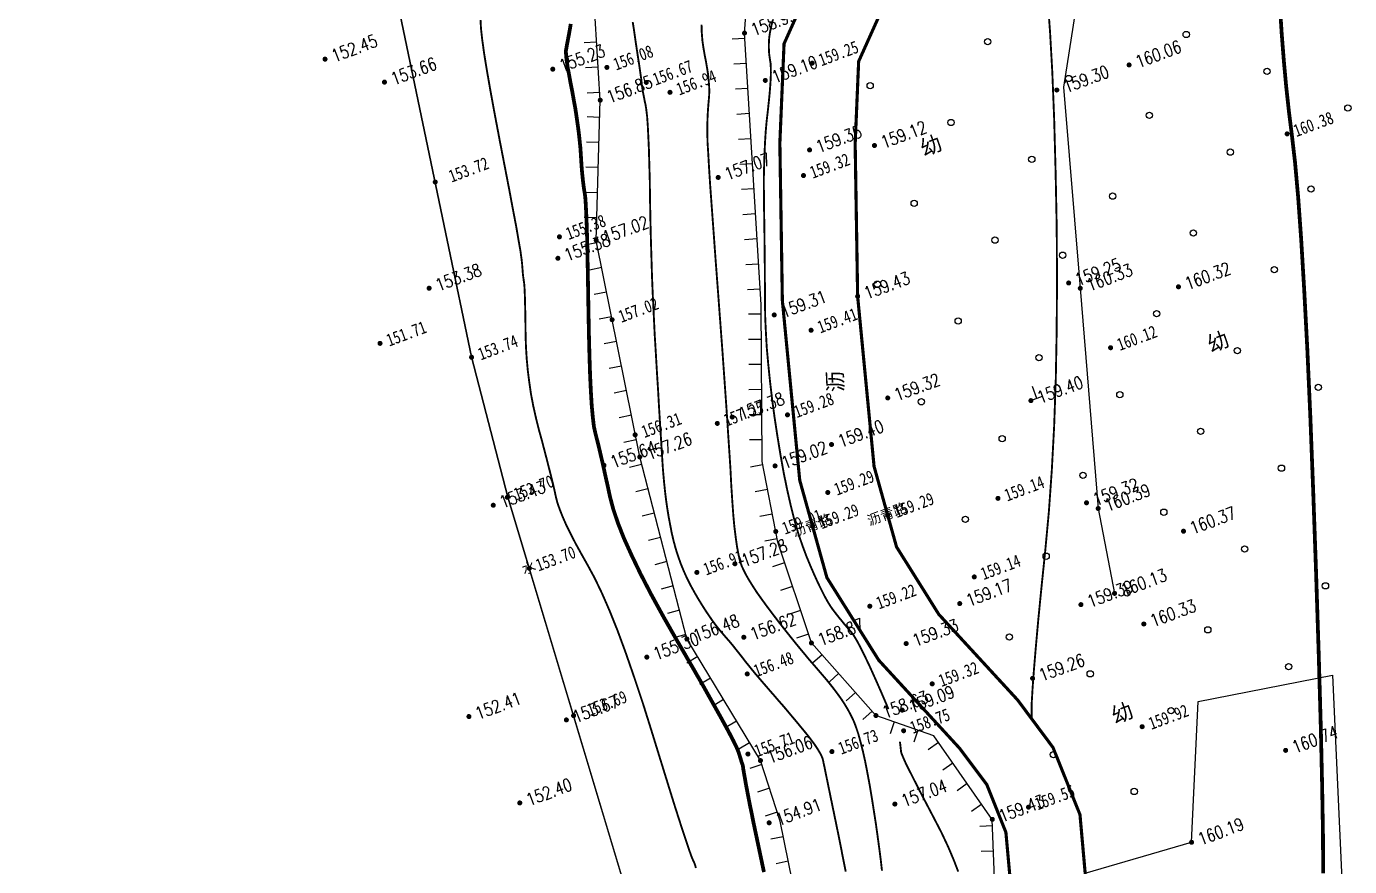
# Model space of a CAD drawing. Header units: millimetres. Extents: x -1471591 to 944464, y -468930 to 547002.
# Drawn here: x 435263 to 540609, y 116945 to 183835 of the extents above; entities that cross this region are included whole.
import ezdxf
from ezdxf.enums import TextEntityAlignment as Align

# ---------------------------------------------------------------- set-up
doc = ezdxf.new("R2010")
doc.units = ezdxf.units.MM
doc.header["$LTSCALE"] = 10
for name, color, linetype in [('DGX', 252, 'Continuous'), ('DLDW', 8, 'Continuous'), ('DLSS', 252, 'Continuous'), ('DMTZ', 252, 'Continuous'), ('GCD', 252, 'Continuous'), ('SXSS', 8, 'Continuous'), ('ZBTZ', 252, 'Continuous')]:
    doc.layers.add(name, color=color, linetype=linetype)
doc.styles.get("Standard").update_dxf_attribs({"font": 'simplex.shx', "width": 0.8, "bigfont": 'hztxt.shx'})
doc.styles.add('宋体', font='', dxfattribs={"height": 1.25, "bigfont": 'hztxt.shx'})
doc.styles.get('宋体').set_extended_font_data('SimSun')
doc.linetypes.add('1161', pattern='A,0,[149,AAA.SHX,S=0.15,R=0,X=0,Y=0],-1.6', length=1.6)
doc.linetypes.add('X34', pattern='A,2,[150,symbolx.shx,S=1,R=0,X=0,Y=0],1e-11', length=2)

# ---------------------------------------------------------------- blocks, each defined once
blk = doc.blocks.new('GC244')
for p, q in [((0, 0), (2, 0)), ((1, 0), (1, 2))]:
    blk.add_line(p, q)
blk = doc.blocks.new('gc170')
at = {"linetype": 'Continuous'}
blk.add_circle((0, 0), 0.5, dxfattribs=at)
blk = doc.blocks.new('GC200')
at = {"layer": 'GCD', "const_width": 0.2, "flags": 128}
blk.add_lwpolyline([(-0.1, 0, 1), (0.1, 0, 1)], format="xyb", close=True, dxfattribs=at)
blk = doc.blocks.new('地形')
at = {"color": 0}
for p, q in [((77.78, 133.01, 152.25), (73.46, 104.89, 152.25)), ((73.46, 104.89, 152.25), (72.27, 93.4, 152.25)), ((72.27, 93.4, 152.25), (69.86, 57.15, 152.25))]:
    blk.add_line(p, q, dxfattribs=at)
at = {"color": 0, "linetype": 'Continuous', "flags": 128}
for points, const_width in [([(89.74, 55.1), (89.95, 55.94), (90.16, 56.84), (90.37, 57.77), (90.59, 58.75), (90.8, 59.77), (91.02, 60.84), (91.22, 61.88), (91.39, 62.85), (91.54, 63.74), (91.65, 64.55), (91.73, 65.28), (91.79, 65.93), (91.81, 66.5), (91.81, 66.99), (91.77, 67.46), (91.71, 67.95), (91.62, 68.47), (91.5, 69.02), (91.34, 69.6), (91.16, 70.2), (90.95, 70.84), (90.71, 71.5), (90.46, 72.18), (90.2, 72.87), (89.96, 73.57), (89.71, 74.29), (89.47, 75.01), (89.23, 75.75), (88.99, 76.5), (88.76, 77.26), (88.54, 78), (88.35, 78.69), (88.18, 79.32), (88.05, 79.91), (87.94, 80.45), (87.86, 80.93), (87.81, 81.36), (87.78, 81.75), (87.79, 82.16), (87.86, 82.68), (87.97, 83.3), (88.13, 84.03), (88.33, 84.87), (88.59, 85.82), (88.9, 86.87), (89.25, 88.03), (89.66, 89.32), (90.1, 90.78), (90.59, 92.41), (91.13, 94.21), (91.71, 96.17), (92.34, 98.3), (93.01, 100.6), (93.73, 103.07), (94.43, 105.48), (95.06, 107.62), (95.61, 109.5), (96.08, 111.1), (96.48, 112.42), (96.81, 113.48), (97.05, 114.27), (97.23, 114.79), (97.36, 115.16), (97.5, 115.52), (97.64, 115.87), (97.78, 116.21), (97.92, 116.53), (98.06, 116.84), (98.2, 117.14), (98.34, 117.43), (98.48, 117.73), (98.62, 118.06), (98.74, 118.43), (98.86, 118.84), (98.98, 119.29), (99.08, 119.77), (99.18, 120.29), (99.27, 120.84), (99.38, 121.42), (99.51, 122.01), (99.68, 122.61), (99.89, 123.23)], 0.15), ([(83.54, 129.74), (83.34, 129.11), (83.12, 128.24), (82.87, 127.13), (82.6, 125.77), (82.3, 124.17), (81.97, 122.32), (81.61, 120.23), (81.26, 118.15), (80.95, 116.31), (80.67, 114.71), (80.44, 113.36), (80.23, 112.26), (80.07, 111.4), (79.93, 110.78), (79.84, 110.41), (79.77, 110.18), (79.71, 109.96), (79.65, 109.76), (79.6, 109.58), (79.56, 109.42), (79.53, 109.27), (79.5, 109.15), (79.48, 109.05), (79.45, 108.9), (79.38, 108.65), (79.27, 108.3), (79.12, 107.85), (78.93, 107.3), (78.7, 106.64), (78.43, 105.88), (78.12, 105.02), (77.81, 104.11), (77.53, 103.19), (77.28, 102.27), (77.06, 101.34), (76.86, 100.41), (76.7, 99.47), (76.57, 98.52), (76.46, 97.58), (76.38, 96.66), (76.29, 95.8), (76.21, 95.02), (76.13, 94.3), (76.06, 93.64), (75.99, 93.05), (75.92, 92.52), (75.85, 92.06), (75.8, 91.59), (75.79, 91.04), (75.8, 90.42), (75.84, 89.71), (75.92, 88.92), (76.02, 88.05), (76.16, 87.11), (76.32, 86.08), (76.48, 84.93), (76.6, 83.59), (76.68, 82.08), (76.72, 80.39), (76.71, 78.52), (76.66, 76.47), (76.58, 74.25), (76.45, 71.84), (76.31, 69.49), (76.19, 67.43), (76.09, 65.66), (76.02, 64.18), (75.97, 62.99), (75.94, 62.09), (75.93, 61.48), (75.94, 61.16), (75.96, 60.97), (75.96, 60.74), (75.94, 60.49)], 0.15), ([(90.16, 126.93), (89.95, 126.57), (89.76, 126.25), (89.59, 125.97), (89.44, 125.72), (89.31, 125.51), (89.21, 125.34), (89.13, 125.2), (89.06, 125.09), (89.01, 124.97), (88.95, 124.76), (88.87, 124.48), (88.79, 124.12), (88.7, 123.68), (88.61, 123.16), (88.5, 122.56), (88.39, 121.88), (88.26, 121.18), (88.14, 120.5), (88, 119.84), (87.86, 119.2), (87.72, 118.59), (87.57, 118), (87.42, 117.43), (87.26, 116.89), (87.1, 116.37), (86.96, 115.9), (86.84, 115.47), (86.74, 115.08), (86.65, 114.73), (86.58, 114.43), (86.52, 114.16), (86.48, 113.93), (86.41, 113.62), (86.25, 113.08), (86.01, 112.32), (85.69, 111.35), (85.28, 110.15), (84.78, 108.73), (84.2, 107.09), (83.54, 105.23), (82.88, 103.36), (82.3, 101.68), (81.8, 100.2), (81.39, 98.92), (81.06, 97.84), (80.82, 96.95), (80.65, 96.26), (80.58, 95.77), (80.53, 95.34), (80.48, 94.85), (80.41, 94.3), (80.33, 93.68), (80.24, 93), (80.13, 92.25), (80.02, 91.44), (79.89, 90.57), (79.79, 89.58), (79.75, 88.43), (79.77, 87.1), (79.87, 85.61), (80.02, 83.95), (80.24, 82.12), (80.53, 80.12), (80.88, 77.96), (81.24, 75.83), (81.55, 73.96), (81.8, 72.33), (82.01, 70.96), (82.17, 69.84), (82.28, 68.96), (82.34, 68.34), (82.35, 67.97), (82.34, 67.74), (82.33, 67.53), (82.32, 67.36), (82.31, 67.21), (82.3, 67.09), (82.3, 67), (82.3, 66.94), (82.3, 66.91), (82.3, 66.89), (82.3, 66.87), (82.3, 66.84), (82.3, 66.82), (82.29, 66.78), (82.28, 66.75), (82.27, 66.71), (82.26, 66.67), (82.25, 66.61), (82.22, 66.51), (82.2, 66.36), (82.16, 66.18), (82.12, 65.95), (82.07, 65.68), (82.01, 65.37), (81.95, 65.02), (81.88, 64.61), (81.8, 64.14), (81.71, 63.6), (81.62, 63), (81.51, 62.34), (81.4, 61.61), (81.28, 60.81), (81.15, 59.95), (81.02, 59.09), (80.9, 58.29)], 0.3), ([(87.01, 56.04), (87.18, 57.1), (87.37, 58.22), (87.56, 59.42), (87.74, 60.58), (87.9, 61.61), (88.04, 62.51), (88.16, 63.28), (88.26, 63.91), (88.34, 64.41), (88.39, 64.77), (88.43, 65), (88.44, 65.18), (88.43, 65.41), (88.39, 65.68), (88.33, 65.99), (88.25, 66.34), (88.14, 66.73), (88.01, 67.16), (87.85, 67.64), (87.68, 68.13), (87.51, 68.63), (87.33, 69.13), (87.16, 69.62), (86.98, 70.12), (86.79, 70.62), (86.61, 71.11), (86.42, 71.61), (86.24, 72.1), (86.07, 72.56), (85.91, 73), (85.76, 73.41), (85.63, 73.8), (85.51, 74.16), (85.39, 74.51), (85.3, 74.82), (85.2, 75.13), (85.1, 75.44), (85, 75.75), (84.9, 76.06), (84.79, 76.38), (84.67, 76.7), (84.55, 77.02), (84.43, 77.34), (84.31, 77.68), (84.19, 78.06), (84.07, 78.48), (83.96, 78.93), (83.84, 79.42), (83.73, 79.95), (83.62, 80.51), (83.52, 81.1), (83.43, 81.72), (83.36, 82.34), (83.32, 82.96), (83.3, 83.59), (83.31, 84.22), (83.34, 84.85), (83.4, 85.49), (83.48, 86.13), (83.59, 86.77), (83.7, 87.42), (83.83, 88.07), (83.97, 88.72), (84.13, 89.38), (84.3, 90.04), (84.48, 90.7), (84.67, 91.37), (84.89, 92.09), (85.14, 92.91), (85.42, 93.83), (85.73, 94.85), (86.07, 95.96), (86.45, 97.18), (86.85, 98.5), (87.29, 99.92), (87.74, 101.39), (88.21, 102.86), (88.68, 104.33), (89.16, 105.8), (89.66, 107.27), (90.16, 108.74), (90.67, 110.21), (91.19, 111.68), (91.69, 113.07), (92.12, 114.33), (92.5, 115.44), (92.81, 116.4), (93.07, 117.22), (93.27, 117.9), (93.4, 118.43), (93.48, 118.82), (93.52, 119.12), (93.57, 119.39), (93.61, 119.64), (93.64, 119.85), (93.68, 120.03), (93.71, 120.18), (93.74, 120.31), (93.76, 120.4), (93.79, 120.52), (93.84, 120.7), (93.9, 120.96), (93.97, 121.29), (94.06, 121.69), (94.16, 122.16), (94.27, 122.7), (94.4, 123.32), (94.53, 123.93), (94.65, 124.47), (94.75, 124.94), (94.83, 125.34)], 0.15), ([(95.4, 52.9), (95.39, 53.93), (95.34, 55.06), (95.24, 56.28), (95.08, 57.6), (94.92, 58.88), (94.78, 60.01), (94.67, 60.98), (94.58, 61.79), (94.51, 62.44), (94.48, 62.93), (94.47, 63.27), (94.48, 63.44), (94.51, 63.54), (94.53, 63.63), (94.56, 63.73), (94.58, 63.83), (94.61, 63.93), (94.63, 64.02), (94.65, 64.12), (94.67, 64.22)], 0.15)]:
    blk.add_lwpolyline(points, dxfattribs=dict(at, const_width=const_width))
at = {"layer": 'DGX', "color": 252, "linetype": 'Continuous', "flags": 128}
for points, const_width in [([(94.73, 66.97), (94.67, 68.34), (94.6, 69.55), (94.53, 70.62), (94.45, 71.54), (94.37, 72.32), (94.29, 72.94), (94.2, 73.42), (94.1, 73.76), (94, 74.02), (93.91, 74.28), (93.81, 74.55), (93.72, 74.83), (93.62, 75.11), (93.53, 75.39), (93.44, 75.68), (93.35, 75.97), (93.27, 76.3), (93.19, 76.7), (93.12, 77.17), (93.06, 77.72), (93, 78.34), (92.95, 79.04), (92.91, 79.8), (92.88, 80.64), (92.88, 81.56), (92.91, 82.57), (92.99, 83.66), (93.12, 84.83), (93.29, 86.09), (93.5, 87.44), (93.76, 88.87), (94.06, 90.39), (94.38, 91.91), (94.71, 93.36), (95.05, 94.74), (95.39, 96.04), (95.73, 97.28), (96.09, 98.44), (96.44, 99.53), (96.8, 100.55), (97.17, 101.53), (97.52, 102.51), (97.88, 103.48), (98.23, 104.45), (98.58, 105.42), (98.93, 106.38), (99.27, 107.35), (99.62, 108.3), (99.96, 109.25), (100.3, 110.16), (100.65, 111.03), (101, 111.88), (101.35, 112.7), (101.7, 113.48), (102.06, 114.23), (102.43, 114.95), (102.77, 115.63), (103.07, 116.24), (103.33, 116.8), (103.55, 117.29), (103.73, 117.73), (103.86, 118.1), (103.96, 118.42), (104.01, 118.67), (104.06, 118.9), (104.11, 119.13), (104.18, 119.37), (104.26, 119.61), (104.35, 119.85), (104.45, 120.1), (104.57, 120.36), (104.71, 120.62), (104.87, 120.89), (105.07, 121.2), (105.31, 121.55)], 0.15), ([(143.57, 108.57), (142.91, 106.39), (142.31, 104.3), (141.76, 102.29), (141.27, 100.36), (140.83, 98.51), (140.31, 96.41), (139.57, 93.72), (138.6, 90.43), (137.41, 86.56), (136, 82.09), (134.36, 77.03), (132.49, 71.38), (130.4, 65.13), (128.33, 59), (126.51, 53.68), (124.94, 49.17), (123.63, 45.48), (122.57, 42.6)], 0.3), ([(126.44, 115.58), (125.68, 112.97), (124.72, 109.89), (123.55, 106.34), (122.17, 102.32), (120.71, 98.17), (119.25, 94.2), (117.81, 90.43), (116.39, 86.84), (114.98, 83.44), (113.58, 80.23), (112.2, 77.21), (110.83, 74.38), (109.55, 71.8), (108.43, 69.52), (107.48, 67.54), (106.69, 65.87), (106.06, 64.5), (105.59, 63.44), (105.29, 62.67), (105.15, 62.22)], 0.15)]:
    blk.add_lwpolyline(points, dxfattribs=dict(at, const_width=const_width))
at = {"layer": 'DLSS', "linetype": 'Continuous', "lineweight": 25, "const_width": 0.25, "flags": 128}
for points in [[(138.71, -31.14), (121.8, -23.36), (112.04, -18.69), (102.94, -12.93), (94.74, -1.38), (91.59, 7.29), (88.65, 20.8), (89.69, 29.52), (92.27, 37.1), (98.89, 50.27), (100.05, 54.5), (99.96, 58.6), (98.94, 62.07), (95.37, 70.89), (93.81, 78.49), (94.5, 86.51), (98.22, 100.4), (102.43, 112.22), (105.51, 119.5), (110.78, 124.83)], [(140.04, -25.15), (124.35, -17.93), (114.95, -13.43), (107.14, -8.49), (100.1, 1.43), (97.37, 8.96), (94.72, 21.1), (95.57, 28.18), (97.81, 34.78), (104.51, 48.11), (106.07, 53.76), (105.93, 59.52), (104.62, 64.04), (101.13, 72.63), (99.86, 78.84), (100.43, 85.47), (103.95, 98.61), (108.02, 110.05), (110.58, 116.1), (114.61, 120.17)]]:
    blk.add_lwpolyline(points, dxfattribs=at)
at = {"layer": 'DLSS', "linetype": 'Continuous', "const_width": 0.125, "flags": 128}
for points in [[(138.71, -31.14), (121.8, -23.36), (112.04, -18.69), (102.94, -12.93), (94.74, -1.38), (91.59, 7.29), (88.65, 20.8), (89.69, 29.52), (92.27, 37.1), (98.89, 50.27), (100.05, 54.5), (99.96, 58.6), (98.94, 62.07), (95.37, 70.89), (93.81, 78.49), (94.5, 86.51), (98.22, 100.4), (102.43, 112.22), (105.51, 119.5), (110.78, 124.83)], [(140.04, -25.15), (124.35, -17.93), (114.95, -13.43), (107.14, -8.49), (100.1, 1.43), (97.37, 8.96), (94.72, 21.1), (95.57, 28.18), (97.81, 34.78), (104.51, 48.11), (106.07, 53.76), (105.93, 59.52), (104.62, 64.04), (101.13, 72.63), (99.86, 78.84), (100.43, 85.47), (103.95, 98.61), (108.02, 110.05), (110.58, 116.1), (114.61, 120.17)]]:
    blk.add_lwpolyline(points, dxfattribs=at)
at = {"layer": 'DMTZ', "linetype": 'Continuous', "flags": 128}
for points in [[(71.98, 1.51), (69.83, 3.91), (64.86, 15.12), (63.04, 21.33), (63.35, 28.81), (68.78, 36.2), (76.76, 44.87), (81.72, 50.19), (83.53, 61.63), (83.75, 66.7), (81.66, 77.82), (83.22, 92.71), (86.02, 110.07), (90.23, 120.42), (92.78, 128.78), (93.14, 138.35), (96.53, 147.05), (96.02, 156.51)], [(96.85, -15.51), (90.64, -7.71), (90.19, 1.03), (83.54, 11.33), (79.63, 15.46), (84.6, 27.31), (89.55, 40.63), (92.24, 45.42), (97.08, 48.86), (99.4, 55.85), (97.37, 63.71), (93.62, 66.84), (90.83, 74.05), (91.14, 82.51), (92.21, 88.95), (96.51, 100.67), (102.86, 121.4), (105.53, 127.17)], [(88.21, 115.45), (87.28, 115.82)], [(98.63, 107.61), (97.68, 107.9)], [(98.05, 105.7), (97.09, 105.99)], [(97.46, 103.78), (96.5, 104.08)], [(96.87, 101.87), (95.92, 102.16)]]:
    blk.add_lwpolyline(points, dxfattribs=at)
at = {"layer": 'DMTZ', "linetype": 'Continuous', "elevation": 152.25, "flags": 128}
for points in [[(91.58, 124.85), (90.62, 125.14)], [(91, 122.94), (90.04, 123.23)], [(90.41, 121.02), (89.46, 121.31)], [(102.74, 120.99), (101.78, 121.29)], [(89.71, 119.15), (88.79, 119.53)], [(102.15, 119.08), (101.19, 119.37)], [(88.96, 117.3), (88.03, 117.68)], [(101.56, 117.17), (100.61, 117.46)], [(100.98, 115.26), (100.02, 115.55)], [(87.45, 113.59), (86.53, 113.97)], [(100.39, 113.34), (99.44, 113.64)], [(86.7, 111.74), (85.77, 112.12)], [(99.81, 111.43), (98.85, 111.73)], [(85.99, 109.88), (85, 110.04)], [(99.22, 109.52), (98.26, 109.81)], [(85.67, 107.9), (84.68, 108.06)], [(85.35, 105.93), (84.36, 106.09)], [(85.03, 103.95), (84.04, 104.11)], [(84.71, 101.98), (83.72, 102.14)], [(84.39, 100), (83.41, 100.16)], [(96.25, 99.97), (95.31, 100.32)], [(84.07, 98.03), (83.09, 98.19)], [(95.56, 98.09), (94.62, 98.44)], [(83.76, 96.06), (82.77, 96.22)], [(94.87, 96.22), (93.93, 96.56)], [(83.44, 94.08), (82.45, 94.24)], [(94.18, 94.34), (93.24, 94.68)], [(93.49, 92.46), (92.56, 92.81)], [(83.15, 92.1), (82.16, 92.21)], [(92.81, 90.58), (91.87, 90.93)], [(82.94, 90.11), (81.95, 90.22)], [(92.16, 88.69), (91.18, 88.86)], [(82.74, 88.12), (81.74, 88.23)], [(91.84, 86.72), (90.85, 86.89)], [(82.53, 86.13), (81.54, 86.24)], [(91.51, 84.75), (90.52, 84.91)], [(82.32, 84.15), (81.33, 84.25)], [(82.12, 82.16), (81.12, 82.26)], [(91.18, 82.78), (90.19, 82.94)], [(81.91, 80.17), (80.91, 80.27)], [(91.07, 80.78), (90.07, 80.82)], [(81.7, 78.18), (80.71, 78.28)], [(91, 78.78), (90, 78.82)], [(81.97, 76.21), (80.98, 76.02)], [(90.93, 76.78), (89.93, 76.82)], [(90.86, 74.78), (89.86, 74.82)], [(82.33, 74.24), (81.35, 74.06)], [(91.29, 72.87), (90.35, 72.51)], [(82.7, 72.28), (81.72, 72.09)], [(92.01, 71.01), (91.08, 70.64)], [(83.07, 70.31), (82.09, 70.13)], [(92.73, 69.14), (91.8, 68.78)], [(83.44, 68.34), (82.46, 68.16)], [(83.73, 66.37), (82.73, 66.42)], [(93.45, 67.28), (92.52, 66.91)], [(94.8, 65.86), (94.16, 65.09)], [(83.65, 64.38), (82.65, 64.42)], [(96.34, 64.58), (95.7, 63.81)], [(83.56, 62.38), (82.56, 62.42)], [(97.53, 63.08), (96.57, 62.83)], [(98.03, 61.15), (97.07, 60.9)], [(83.33, 60.39), (82.34, 60.55)], [(98.53, 59.21), (97.57, 58.96)], [(83.02, 58.42), (82.03, 58.57)], [(99.03, 57.27), (98.07, 57.02)], [(99.23, 55.35), (98.28, 55.66)], [(98.6, 53.45), (97.66, 53.76)]]:
    blk.add_lwpolyline(points, dxfattribs=at)
at = {"layer": 'DMTZ', "linetype": 'X34', "flags": 128}
blk.add_lwpolyline([(129.04, 115.38), (125.15, 108.47), (120.78, 93), (115.97, 76.08), (114.82, 69.29)], dxfattribs=at)
at = {"layer": 'SXSS', "linetype": 'Continuous', "elevation": 152.25, "flags": 128}
blk.add_lwpolyline([(48.34, 18.78), (51.02, 41.08), (55.7, 43.16), (64.43, 45.67), (69.86, 57.15), (72.27, 93.4), (73.46, 104.89), (77.78, 133.01), (90.76, 177.29), (97.31, 184.14), (99.88, 188.2), (104.15, 198.69), (97.73, 205.81), (95.49, 225.96), (90.73, 240.37), (88.17, 256.39), (83.94, 261.93), (71.66, 267.64), (68.03, 276.4)], dxfattribs=at)
at = {"layer": 'ZBTZ', "linetype": '1161', "elevation": 152.25}
blk.add_lwpolyline([(104.83, 49.25), (113.62, 48.58), (118.05, 58.9), (128.79, 57.12), (119.5, 28.32), (125.7, 8.29), (140.05, 3.96), (147.12, 6.73)], dxfattribs=at)
at = {"layer": 'DLDW', "linetype": 'Continuous', "xscale": 0.5, "yscale": 0.5, "zscale": 0.5}
blk.add_blockref('GC244', (113.96, 86, 152.25), dxfattribs=at)
at = {"layer": 'GCD'}
ref = blk.add_blockref('GC200', (70.85, 131.16, 304.7), dxfattribs=at)
ref.add_attrib('height', '152.45', dxfattribs={"height": 1, "width": 0.8}).set_placement((71.45, 131.16, 304.7), align=Align.MIDDLE_LEFT)
ref = blk.add_blockref('GC200', (74.64, 127.79, 305.91), dxfattribs=at)
ref.add_attrib('height', '153.66', dxfattribs={"height": 1, "width": 0.8}).set_placement((75.24, 127.79, 305.91), align=Align.MIDDLE_LEFT)
ref = blk.add_blockref('GC200', (87.55, 124.06, 307.48), dxfattribs=at)
ref.add_attrib('height', '155.23', dxfattribs={"height": 1, "width": 0.8}).set_placement((88.15, 124.06, 307.48), align=Align.MIDDLE_LEFT)
at = {"layer": 'GCD', "linetype": 'Continuous'}
ref = blk.add_blockref('GC200', (91.64, 122.68, 308.33), dxfattribs=at)
ref.add_attrib('height', '156.08', dxfattribs={"linetype": 'Continuous', "height": 1, "style": '宋体', "width": 0.8}).set_placement((92.24, 122.68, 308.33), align=Align.MIDDLE_LEFT)
at = {"layer": 'GCD'}
ref = blk.add_blockref('GC200', (102.86, 121.4, 311.24), dxfattribs=at)
ref.add_attrib('height', '158.99', dxfattribs={"height": 1, "width": 0.8}).set_placement((103.46, 121.4, 311.24), align=Align.MIDDLE_LEFT)
ref = blk.add_blockref('GC200', (90.23, 120.42, 309.1), dxfattribs=at)
ref.add_attrib('height', '156.85', dxfattribs={"height": 1, "width": 0.8}).set_placement((90.83, 120.42, 309.1), align=Align.MIDDLE_LEFT)
at = {"layer": 'GCD', "linetype": 'Continuous'}
ref = blk.add_blockref('GC200', (94.16, 120.46, 308.92), dxfattribs=at)
ref.add_attrib('height', '156.67', dxfattribs={"linetype": 'Continuous', "height": 1, "style": '宋体', "width": 0.8}).set_placement((94.76, 120.46, 308.92), align=Align.MIDDLE_LEFT)
ref = blk.add_blockref('GC200', (75.64, 118.92, 305.97), dxfattribs=at)
ref.add_attrib('height', '153.72', dxfattribs={"linetype": 'Continuous', "height": 1, "style": '宋体', "width": 0.8}).set_placement((76.84, 118.92, 305.97), align=Align.MIDDLE_LEFT)
ref = blk.add_blockref('GC200', (95.65, 119.06, 309.19), dxfattribs=at)
ref.add_attrib('height', '156.94', dxfattribs={"linetype": 'Continuous', "height": 1, "style": '宋体', "width": 0.8}).set_placement((96.25, 119.06, 309.19), align=Align.MIDDLE_LEFT)
at = {"layer": 'GCD'}
ref = blk.add_blockref('GC200', (103.09, 117.29, 311.35), dxfattribs=at)
ref.add_attrib('height', '159.10', dxfattribs={"height": 1, "width": 0.8}).set_placement((103.69, 117.29, 311.35), align=Align.MIDDLE_LEFT)
at = {"layer": 'GCD', "linetype": 'Continuous'}
ref = blk.add_blockref('GC200', (107.07, 117.27, 311.5), dxfattribs=at)
ref.add_attrib('height', '159.25', dxfattribs={"linetype": 'Continuous', "height": 1, "style": '宋体', "width": 0.8}).set_placement((107.67, 117.27, 311.5), align=Align.MIDDLE_LEFT)
at = {"layer": 'GCD'}
ref = blk.add_blockref('GC200', (72.22, 111.17, 305.63), dxfattribs=at)
ref.add_attrib('height', '153.38', dxfattribs={"height": 1, "width": 0.8}).set_placement((72.82, 111.17, 305.63), align=Align.MIDDLE_LEFT)
at = {"layer": 'GCD', "linetype": 'Continuous'}
ref = blk.add_blockref('GC200', (83.37, 111.37, 307.63), dxfattribs=at)
ref.add_attrib('height', '155.38', dxfattribs={"linetype": 'Continuous', "height": 1, "style": '宋体', "width": 0.8}).set_placement((83.97, 111.37, 307.63), align=Align.MIDDLE_LEFT)
at = {"layer": 'GCD'}
ref = blk.add_blockref('GC200', (96.87, 111.37, 309.32), dxfattribs=at)
ref.add_attrib('height', '157.07', dxfattribs={"height": 1, "width": 0.8}).set_placement((97.47, 111.37, 309.32), align=Align.MIDDLE_LEFT)
ref = blk.add_blockref('GC200', (104.45, 110.87, 311.6), dxfattribs=at)
ref.add_attrib('height', '159.35', dxfattribs={"height": 1, "width": 0.8}).set_placement((105.05, 110.87, 311.6), align=Align.MIDDLE_LEFT)
ref = blk.add_blockref('GC200', (82.66, 109.81, 307.63), dxfattribs=at)
ref.add_attrib('height', '155.38', dxfattribs={"height": 1, "width": 0.8}).set_placement((83.26, 109.81, 307.63), align=Align.MIDDLE_LEFT)
ref = blk.add_blockref('GC200', (86.02, 110.07, 309.27), dxfattribs=at)
ref.add_attrib('height', '157.02', dxfattribs={"height": 1, "width": 0.8}).set_placement((86.62, 110.07, 309.27), align=Align.MIDDLE_LEFT)
at = {"layer": 'GCD', "linetype": 'Continuous'}
ref = blk.add_blockref('GC200', (103.28, 109.13, 311.57), dxfattribs=at)
ref.add_attrib('height', '159.32', dxfattribs={"linetype": 'Continuous', "height": 1, "style": '宋体', "width": 0.8}).set_placement((103.88, 109.13, 311.57), align=Align.MIDDLE_LEFT)
at = {"layer": 'GCD'}
ref = blk.add_blockref('GC200', (109.41, 109.39, 311.37), dxfattribs=at)
ref.add_attrib('height', '159.12', dxfattribs={"height": 1, "width": 0.8}).set_placement((110.01, 109.39, 311.37), align=Align.MIDDLE_LEFT)
at = {"layer": 'GCD', "linetype": 'Continuous'}
ref = blk.add_blockref('GC200', (67.02, 108.43, 303.96), dxfattribs=at)
ref.add_attrib('height', '151.71', dxfattribs={"linetype": 'Continuous', "height": 1, "style": '宋体', "width": 0.8}).set_placement((67.62, 108.43, 303.96), align=Align.MIDDLE_LEFT)
at = {"layer": 'GCD'}
ref = blk.add_blockref('GC200', (124.56, 108.44, 311.55), dxfattribs=at)
ref.add_attrib('height', '159.30', dxfattribs={"height": 1, "width": 0.8}).set_placement((125.16, 108.44, 311.55), align=Align.MIDDLE_LEFT)
ref = blk.add_blockref('GC200', (130.65, 108.29, 312.31), dxfattribs=at)
ref.add_attrib('height', '160.06', dxfattribs={"height": 1, "width": 0.8}).set_placement((131.25, 108.29, 312.31), align=Align.MIDDLE_LEFT)
at = {"layer": 'GCD', "linetype": 'Continuous'}
ref = blk.add_blockref('GC200', (73.46, 104.84, 305.99), dxfattribs=at)
ref.add_attrib('height', '153.74', dxfattribs={"linetype": 'Continuous', "height": 1, "style": '宋体', "width": 0.8}).set_placement((74.06, 104.84, 305.99), align=Align.MIDDLE_LEFT)
ref = blk.add_blockref('GC200', (84.99, 103.72, 309.27), dxfattribs=at)
ref.add_attrib('height', '157.02', dxfattribs={"linetype": 'Continuous', "height": 1, "style": '宋体', "width": 0.8}).set_placement((85.59, 103.72, 309.27), align=Align.MIDDLE_LEFT)
at = {"layer": 'GCD'}
ref = blk.add_blockref('GC200', (97.21, 99.55, 311.56), dxfattribs=at)
ref.add_attrib('height', '159.31', dxfattribs={"height": 1, "width": 0.8}).set_placement((97.81, 99.55, 311.56), align=Align.MIDDLE_LEFT)
ref = blk.add_blockref('GC200', (103.95, 98.61, 311.68), dxfattribs=at)
ref.add_attrib('height', '159.43', dxfattribs={"height": 1, "width": 0.8}).set_placement((104.55, 98.61, 311.68), align=Align.MIDDLE_LEFT)
at = {"layer": 'GCD', "linetype": 'Continuous'}
ref = blk.add_blockref('GC200', (140.51, 98.74, 312.63), dxfattribs=at)
ref.add_attrib('height', '160.38', dxfattribs={"linetype": 'Continuous', "height": 1, "style": '宋体', "width": 0.8}).set_placement((141.11, 98.74, 312.63), align=Align.MIDDLE_LEFT)
ref = blk.add_blockref('GC200', (99.53, 97.38, 311.66), dxfattribs=at)
ref.add_attrib('height', '159.41', dxfattribs={"linetype": 'Continuous', "height": 1, "style": '宋体', "width": 0.8}).set_placement((100.13, 97.38, 311.66), align=Align.MIDDLE_LEFT)
ref = blk.add_blockref('GC200', (83.49, 94.49, 308.56), dxfattribs=at)
ref.add_attrib('height', '156.31', dxfattribs={"linetype": 'Continuous', "height": 1, "style": '宋体', "width": 0.8}).set_placement((84.09, 94.49, 308.56), align=Align.MIDDLE_LEFT)
ref = blk.add_blockref('GC200', (72.22, 93.4, 305.95), dxfattribs=at)
ref.add_attrib('height', '153.70', dxfattribs={"linetype": 'Continuous', "height": 1, "style": '宋体', "width": 0.8}).set_placement((72.82, 93.4, 305.95), align=Align.MIDDLE_LEFT)
at = {"layer": 'GCD'}
ref = blk.add_blockref('GC200', (120.06, 93.72, 311.5), dxfattribs=at)
ref.add_attrib('height', '159.25', dxfattribs={"height": 1, "width": 0.8}).set_placement((120.66, 93.72, 311.5), align=Align.MIDDLE_LEFT)
ref = blk.add_blockref('GC200', (70.95, 93.2, 305.68), dxfattribs=at)
ref.add_attrib('height', '153.43', dxfattribs={"height": 1, "width": 0.8}).set_placement((71.55, 93.2, 305.68), align=Align.MIDDLE_LEFT)
ref = blk.add_blockref('GC200', (80.32, 93.09, 307.89), dxfattribs=at)
ref.add_attrib('height', '155.64', dxfattribs={"height": 1, "width": 0.8}).set_placement((80.92, 93.09, 307.89), align=Align.MIDDLE_LEFT)
ref = blk.add_blockref('GC200', (83.22, 92.71, 309.51), dxfattribs=at)
ref.add_attrib('height', '157.26', dxfattribs={"height": 1, "width": 0.8}).set_placement((83.82, 92.71, 309.51), align=Align.MIDDLE_LEFT)
at = {"layer": 'GCD', "linetype": 'Continuous'}
ref = blk.add_blockref('GC200', (89.94, 93.05, 309.5), dxfattribs=at)
ref.add_attrib('height', '157.25', dxfattribs={"linetype": 'Continuous', "height": 1, "style": '宋体', "width": 0.8}).set_placement((90.54, 93.05, 309.5), align=Align.MIDDLE_LEFT)
at = {"layer": 'GCD'}
ref = blk.add_blockref('GC200', (91.23, 93.11, 309.63), dxfattribs=at)
ref.add_attrib('height', '157.38', dxfattribs={"height": 1, "width": 0.8}).set_placement((91.83, 93.11, 309.63), align=Align.MIDDLE_LEFT)
ref = blk.add_blockref('GC200', (120.78, 93, 312.58), dxfattribs=at)
ref.add_attrib('height', '160.33', dxfattribs={"height": 1, "width": 0.8}).set_placement((121.38, 93, 312.58), align=Align.MIDDLE_LEFT)
at = {"layer": 'GCD', "linetype": 'Continuous'}
ref = blk.add_blockref('GC200', (95.41, 91.73, 311.53), dxfattribs=at)
ref.add_attrib('height', '159.28', dxfattribs={"linetype": 'Continuous', "height": 1, "style": '宋体', "width": 0.8}).set_placement((96.01, 91.73, 311.53), align=Align.MIDDLE_LEFT)
at = {"layer": 'GCD'}
ref = blk.add_blockref('GC200', (103.36, 90.19, 311.57), dxfattribs=at)
ref.add_attrib('height', '159.32', dxfattribs={"height": 1, "width": 0.8}).set_placement((103.96, 90.19, 311.57), align=Align.MIDDLE_LEFT)
ref = blk.add_blockref('GC200', (128.14, 90.37, 312.56), dxfattribs=at)
ref.add_attrib('height', '160.32', dxfattribs={"height": 1, "width": 0.8}).set_placement((128.74, 90.37, 312.56), align=Align.MIDDLE_LEFT)
ref = blk.add_blockref('GC200', (93.06, 88.27, 311.27), dxfattribs=at)
ref.add_attrib('height', '159.02', dxfattribs={"height": 1, "width": 0.8}).set_placement((93.66, 88.27, 311.27), align=Align.MIDDLE_LEFT)
ref = blk.add_blockref('GC200', (97.87, 88.29, 311.65), dxfattribs=at)
ref.add_attrib('height', '159.40', dxfattribs={"height": 1, "width": 0.8}).set_placement((98.47, 88.29, 311.65), align=Align.MIDDLE_LEFT)
at = {"layer": 'GCD', "linetype": 'Continuous'}
ref = blk.add_blockref('GC200', (71.88, 87.49, 305.95), dxfattribs=at)
ref.add_attrib('height', '153.70', dxfattribs={"linetype": 'Continuous', "height": 1, "style": '宋体', "width": 0.8}).set_placement((72.48, 87.49, 305.95), align=Align.MIDDLE_LEFT)
ref = blk.add_blockref('GC200', (121.38, 87.72, 312.37), dxfattribs=at)
ref.add_attrib('height', '160.12', dxfattribs={"linetype": 'Continuous', "height": 1, "style": '宋体', "width": 0.8}).set_placement((121.98, 87.72, 312.37), align=Align.MIDDLE_LEFT)
at = {"layer": 'GCD'}
ref = blk.add_blockref('GC200', (113.96, 86, 311.65), dxfattribs=at)
ref.add_attrib('height', '159.40', dxfattribs={"height": 1, "width": 0.8}).set_placement((114.56, 86, 311.65), align=Align.MIDDLE_LEFT)
at = {"layer": 'GCD', "linetype": 'Continuous'}
ref = blk.add_blockref('GC200', (96.25, 84.82, 311.54), dxfattribs=at)
ref.add_attrib('height', '159.29', dxfattribs={"linetype": 'Continuous', "height": 1, "style": '宋体', "width": 0.8}).set_placement((96.85, 84.82, 311.54), align=Align.MIDDLE_LEFT)
ref = blk.add_blockref('GC200', (91.28, 83.36, 311.26), dxfattribs=at)
ref.add_attrib('height', '159.01', dxfattribs={"linetype": 'Continuous', "height": 1, "style": '宋体', "width": 0.8}).set_placement((91.88, 83.36, 311.26), align=Align.MIDDLE_LEFT)
ref = blk.add_blockref('GC200', (94.18, 82.74, 311.54), dxfattribs=at)
ref.add_attrib('height', '159.29', dxfattribs={"linetype": 'Continuous', "height": 1, "style": '宋体', "width": 0.8}).set_placement((94.78, 82.74, 311.54), align=Align.MIDDLE_LEFT)
ref = blk.add_blockref('GC200', (84.26, 82.51, 309.16), dxfattribs=at)
ref.add_attrib('height', '156.91', dxfattribs={"linetype": 'Continuous', "height": 1, "style": '宋体', "width": 0.8}).set_placement((84.86, 82.51, 309.16), align=Align.MIDDLE_LEFT)
at = {"layer": 'GCD'}
ref = blk.add_blockref('GC200', (87.34, 82.09, 309.53), dxfattribs=at)
ref.add_attrib('height', '157.28', dxfattribs={"height": 1, "width": 0.8}).set_placement((87.94, 82.09, 309.53), align=Align.MIDDLE_LEFT)
at = {"layer": 'GCD', "linetype": 'Continuous'}
ref = blk.add_blockref('GC200', (100.09, 81.48, 311.54), dxfattribs=at)
ref.add_attrib('height', '159.29', dxfattribs={"linetype": 'Continuous', "height": 1, "style": '宋体', "width": 0.8}).set_placement((100.69, 81.48, 311.54), align=Align.MIDDLE_LEFT)
ref = blk.add_blockref('GC200', (108.78, 79.63, 311.39), dxfattribs=at)
ref.add_attrib('height', '159.14', dxfattribs={"linetype": 'Continuous', "height": 1, "style": '宋体', "width": 0.8}).set_placement((109.38, 79.63, 311.39), align=Align.MIDDLE_LEFT)
at = {"layer": 'GCD'}
ref = blk.add_blockref('GC200', (63.24, 78.12, 304.66), dxfattribs=at)
ref.add_attrib('height', '152.41', dxfattribs={"height": 1, "width": 0.8}).set_placement((63.84, 78.12, 304.66), align=Align.MIDDLE_LEFT)
ref = blk.add_blockref('GC200', (78.16, 77.59, 307.55), dxfattribs=at)
ref.add_attrib('height', '155.30', dxfattribs={"height": 1, "width": 0.8}).set_placement((78.76, 77.59, 307.55), align=Align.MIDDLE_LEFT)
ref = blk.add_blockref('GC200', (81.66, 77.82, 308.73), dxfattribs=at)
ref.add_attrib('height', '156.48', dxfattribs={"height": 1, "width": 0.8}).set_placement((82.26, 77.82, 308.73), align=Align.MIDDLE_LEFT)
ref = blk.add_blockref('GC200', (115.26, 76.83, 311.57), dxfattribs=at)
ref.add_attrib('height', '159.32', dxfattribs={"height": 1, "width": 0.8}).set_placement((115.86, 76.83, 311.57), align=Align.MIDDLE_LEFT)
ref = blk.add_blockref('GC200', (85.95, 76.36, 308.87), dxfattribs=at)
ref.add_attrib('height', '156.62', dxfattribs={"height": 1, "width": 0.8}).set_placement((86.55, 76.36, 308.87), align=Align.MIDDLE_LEFT)
ref = blk.add_blockref('GC200', (115.97, 76.08, 312.64), dxfattribs=at)
ref.add_attrib('height', '160.39', dxfattribs={"height": 1, "width": 0.8}).set_placement((116.57, 76.08, 312.64), align=Align.MIDDLE_LEFT)
ref = blk.add_blockref('GC200', (70.41, 75.15, 305.92), dxfattribs=at)
ref.add_attrib('height', '153.67', dxfattribs={"height": 1, "width": 0.8}).set_placement((71.01, 75.15, 305.92), align=Align.MIDDLE_LEFT)
at = {"layer": 'GCD', "linetype": 'Continuous'}
ref = blk.add_blockref('GC200', (71.07, 75.27, 305.94), dxfattribs=at)
ref.add_attrib('height', '153.69', dxfattribs={"linetype": 'Continuous', "height": 1, "style": '宋体', "width": 0.8}).set_placement((72.27, 75.27, 305.94), align=Align.MIDDLE_LEFT)
ref = blk.add_blockref('GC200', (96.21, 75.16, 311.47), dxfattribs=at)
ref.add_attrib('height', '159.22', dxfattribs={"linetype": 'Continuous', "height": 1, "style": '宋体', "width": 0.8}).set_placement((96.81, 75.16, 311.47), align=Align.MIDDLE_LEFT)
ref = blk.add_blockref('GC200', (104.82, 74.43, 311.39), dxfattribs=at)
ref.add_attrib('height', '159.14', dxfattribs={"linetype": 'Continuous', "height": 1, "style": '宋体', "width": 0.8}).set_placement((105.42, 74.43, 311.39), align=Align.MIDDLE_LEFT)
ref = blk.add_blockref('GC200', (85.18, 73.53, 308.73), dxfattribs=at)
ref.add_attrib('height', '156.48', dxfattribs={"linetype": 'Continuous', "height": 1, "style": '宋体', "width": 0.8}).set_placement((85.78, 73.53, 308.73), align=Align.MIDDLE_LEFT)
at = {"layer": 'GCD'}
ref = blk.add_blockref('GC200', (90.83, 74.05, 311.12), dxfattribs=at)
ref.add_attrib('height', '158.87', dxfattribs={"height": 1, "width": 0.8}).set_placement((91.43, 74.05, 311.12), align=Align.MIDDLE_LEFT)
ref = blk.add_blockref('GC200', (102.99, 72.85, 311.42), dxfattribs=at)
ref.add_attrib('height', '159.17', dxfattribs={"height": 1, "width": 0.8}).set_placement((103.59, 72.85, 311.42), align=Align.MIDDLE_LEFT)
ref = blk.add_blockref('GC200', (97.88, 71.36, 311.58), dxfattribs=at)
ref.add_attrib('height', '159.33', dxfattribs={"height": 1, "width": 0.8}).set_placement((98.48, 71.36, 311.58), align=Align.MIDDLE_LEFT)
ref = blk.add_blockref('GC200', (121.7, 72, 312.62), dxfattribs=at)
ref.add_attrib('height', '160.37', dxfattribs={"height": 1, "width": 0.8}).set_placement((122.3, 72, 312.62), align=Align.MIDDLE_LEFT)
ref = blk.add_blockref('GC200', (64.62, 70.26, 304.65), dxfattribs=at)
ref.add_attrib('height', '152.40', dxfattribs={"height": 1, "width": 0.8}).set_placement((65.22, 70.26, 304.65), align=Align.MIDDLE_LEFT)
ref = blk.add_blockref('GC200', (112, 69.39, 311.64), dxfattribs=at)
ref.add_attrib('height', '159.39', dxfattribs={"height": 1, "width": 0.8}).set_placement((112.6, 69.39, 311.64), align=Align.MIDDLE_LEFT)
ref = blk.add_blockref('GC200', (114.82, 69.29, 312.38), dxfattribs=at)
ref.add_attrib('height', '160.13', dxfattribs={"height": 1, "width": 0.8}).set_placement((115.42, 69.29, 312.38), align=Align.MIDDLE_LEFT)
at = {"layer": 'GCD', "linetype": 'Continuous'}
ref = blk.add_blockref('GC200', (83, 67.54, 307.96), dxfattribs=at)
ref.add_attrib('height', '155.71', dxfattribs={"linetype": 'Continuous', "height": 1, "style": '宋体', "width": 0.8}).set_placement((83.6, 67.54, 307.96), align=Align.MIDDLE_LEFT)
ref = blk.add_blockref('GC200', (98.7, 67.63, 311.57), dxfattribs=at)
ref.add_attrib('height', '159.32', dxfattribs={"linetype": 'Continuous', "height": 1, "style": '宋体', "width": 0.8}).set_placement((99.3, 67.63, 311.57), align=Align.MIDDLE_LEFT)
at = {"layer": 'GCD'}
ref = blk.add_blockref('GC200', (83.75, 66.7, 308.31), dxfattribs=at)
ref.add_attrib('height', '156.06', dxfattribs={"height": 1, "width": 0.8}).set_placement((84.35, 66.7, 308.31), align=Align.MIDDLE_LEFT)
ref = blk.add_blockref('GC200', (93.62, 66.84, 310.88), dxfattribs=at)
ref.add_attrib('height', '158.63', dxfattribs={"height": 1, "width": 0.8}).set_placement((94.22, 66.84, 310.88), align=Align.MIDDLE_LEFT)
ref = blk.add_blockref('GC200', (95.73, 66.51, 311.34), dxfattribs=at)
ref.add_attrib('height', '159.09', dxfattribs={"height": 1, "width": 0.8}).set_placement((96.33, 66.51, 311.34), align=Align.MIDDLE_LEFT)
ref = blk.add_blockref('GC200', (116.15, 66.19, 312.58), dxfattribs=at)
ref.add_attrib('height', '160.33', dxfattribs={"height": 1, "width": 0.8}).set_placement((116.75, 66.19, 312.58), align=Align.MIDDLE_LEFT)
at = {"layer": 'GCD', "linetype": 'Continuous'}
ref = blk.add_blockref('GC200', (89.33, 65.38, 308.98), dxfattribs=at)
ref.add_attrib('height', '156.73', dxfattribs={"linetype": 'Continuous', "height": 1, "style": '宋体', "width": 0.8}).set_placement((89.93, 65.38, 308.98), align=Align.MIDDLE_LEFT)
ref = blk.add_blockref('GC200', (95.26, 64.93, 311), dxfattribs=at)
ref.add_attrib('height', '158.75', dxfattribs={"linetype": 'Continuous', "height": 1, "style": '宋体', "width": 0.8}).set_placement((95.86, 64.93, 311), align=Align.MIDDLE_LEFT)
at = {"layer": 'GCD'}
ref = blk.add_blockref('GC200', (106.34, 65.24, 311.51), dxfattribs=at)
ref.add_attrib('height', '159.26', dxfattribs={"height": 1, "width": 0.8}).set_placement((106.94, 65.24, 311.51), align=Align.MIDDLE_LEFT)
ref = blk.add_blockref('GC200', (82.66, 61.82, 307.16), dxfattribs=at)
ref.add_attrib('height', '154.91', dxfattribs={"height": 1, "width": 0.8}).set_placement((83.26, 61.82, 307.16), align=Align.MIDDLE_LEFT)
ref = blk.add_blockref('GC200', (92.56, 59.71, 309.29), dxfattribs=at)
ref.add_attrib('height', '157.04', dxfattribs={"height": 1, "width": 0.8}).set_placement((93.16, 59.71, 309.29), align=Align.MIDDLE_LEFT)
at = {"layer": 'GCD', "linetype": 'Continuous'}
ref = blk.add_blockref('GC200', (113.16, 58.58, 312.17), dxfattribs=at)
ref.add_attrib('height', '159.92', dxfattribs={"linetype": 'Continuous', "height": 1, "style": '宋体', "width": 0.8}).set_placement((113.76, 58.58, 312.17), align=Align.MIDDLE_LEFT)
at = {"layer": 'GCD'}
ref = blk.add_blockref('GC200', (99.4, 55.85, 311.68), dxfattribs=at)
ref.add_attrib('height', '159.43', dxfattribs={"height": 1, "width": 0.8}).set_placement((100, 55.85, 311.68), align=Align.MIDDLE_LEFT)
at = {"layer": 'GCD', "linetype": 'Continuous'}
ref = blk.add_blockref('GC200', (102.44, 55.75, 311.8), dxfattribs=at)
ref.add_attrib('height', '159.55', dxfattribs={"linetype": 'Continuous', "height": 1, "style": '宋体', "width": 0.8}).set_placement((103.04, 55.75, 311.8), align=Align.MIDDLE_LEFT)
at = {"layer": 'GCD'}
ref = blk.add_blockref('GC200', (123.2, 52.81, 312.99), dxfattribs=at)
ref.add_attrib('height', '160.74', dxfattribs={"height": 1, "width": 0.8}).set_placement((123.8, 52.81, 312.99), align=Align.MIDDLE_LEFT)
ref = blk.add_blockref('GC200', (113.62, 48.58, 312.44), dxfattribs=at)
ref.add_attrib('height', '160.19', dxfattribs={"height": 1, "width": 0.8}).set_placement((114.22, 48.58, 312.44), align=Align.MIDDLE_LEFT)
at = {"layer": 'ZBTZ', "linetype": 'Continuous', "xscale": 0.5, "yscale": 0.5}
for p in [(110.76, 113.97, 152.25), (120.76, 113.97, 152.25), (115.76, 108.97, 152.25), (125.76, 108.97, 152.25), (135.76, 108.97, 152.25), (110.76, 103.97, 152.25), (120.76, 103.97, 152.25), (130.76, 103.97, 152.25), (140.76, 103.97, 152.25), (105.76, 98.97, 152.25), (115.76, 98.97, 152.25), (125.76, 98.97, 152.25), (135.76, 98.97, 152.25), (145.76, 98.97, 152.25), (120.38, 95.96, 152.25), (110.76, 93.97, 152.25), (130.76, 93.97, 152.25), (140.76, 93.97, 152.25), (105.76, 88.97, 152.25), (115.76, 88.97, 152.25), (125.76, 88.97, 152.25), (135.76, 88.97, 152.25), (110.76, 83.97, 152.25), (120.76, 83.97, 152.25), (130.76, 83.97, 152.25), (105.76, 78.97, 152.25), (115.76, 78.97, 152.25), (125.76, 78.97, 152.25), (135.76, 78.97, 152.25), (110.76, 73.97, 152.25), (120.76, 73.97, 152.25), (130.76, 73.97, 152.25), (105.76, 68.97, 152.25), (115.76, 68.97, 152.25), (125.76, 68.97, 152.25), (110.76, 63.97, 152.25), (120.76, 63.97, 152.25), (130.76, 63.97, 152.25), (105.76, 58.97, 152.25), (115.76, 58.97, 152.25), (125.76, 58.97, 152.25), (110.76, 53.97, 152.25)]:
    blk.add_blockref('gc170', p, dxfattribs=at)
at = {"layer": 'DLSS', "linetype": 'Continuous', "style": '宋体'}
blk.add_text('沥', height=1.25, rotation=72.1089, dxfattribs=at).set_placement((99.9, 92.89, 152.25), align=Align.MIDDLE)
at = {"layer": 'ZBTZ', "linetype": 'Continuous', "style": '宋体'}
for s, height, p in [('幼', 1.25, (113.62, 107.84, 152.25)), ('水', 0.8, (71.85, 87.58, -1.45)), ('幼', 1.25, (129.56, 85.2, 152.25)), ('沥青路', 0.8, (94.16, 82.84, -147.17)), ('沥青路', 0.8, (100.07, 81.58, -306.46)), ('幼', 1.25, (112.05, 60.19, 152.25))]:
    blk.add_text(s, height=height, dxfattribs=at).set_placement(p, align=Align.MIDDLE)

msp = doc.modelspace()

# ---------------------------------------------------------------- block references
at = {"xscale": 1000, "yscale": 1000, "zscale": 1000, "rotation": 20.51376453450802}
msp.add_blockref('地形', (438640.4, 33561.1, -152250), dxfattribs=at)

doc.saveas('drawing.dxf')
